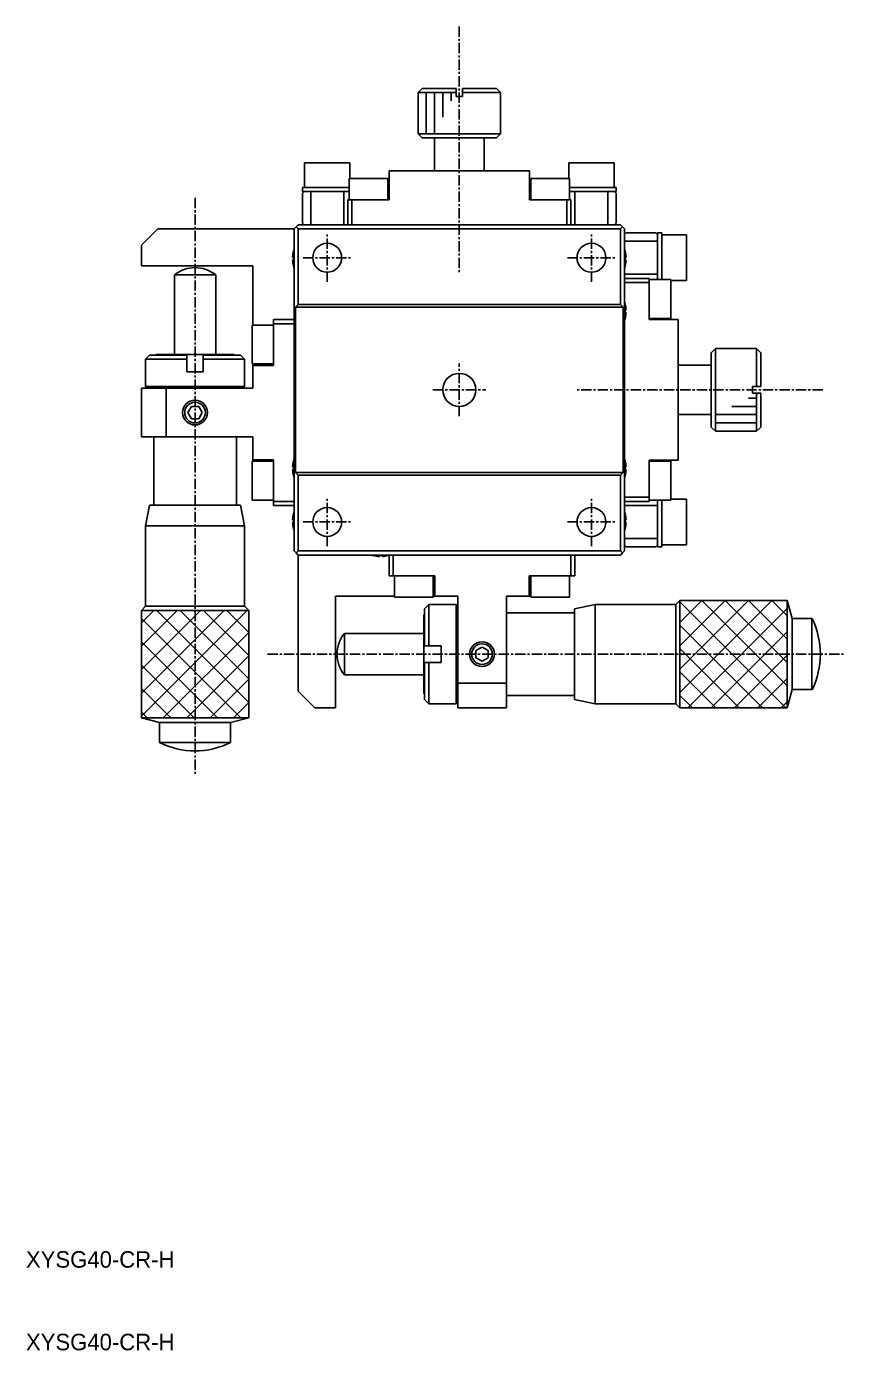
# Model space of a CAD drawing. Extents: x -3 to 342, y 10 to 218.
# Drawn here: x -3.1 to 96.1, y 10 to 170.3 of the extents above; entities that cross this region are included whole.
import ezdxf

# ---------------------------------------------------------------- set-up
doc = ezdxf.new("R2010")
doc.units = 0
doc.linetypes.add('CENTER', pattern=[2, 1.25, -0.25, 0.25, -0.25])
doc.layers.get('0').update_dxf_attribs({"linetype": 'CONTINUOUS'})
doc.layers.add('CENTER', color=1, linetype='CENTER')
doc.styles.get("Standard").update_dxf_attribs({"font": 'FG教科書体NT-M'})

msp = doc.modelspace()

# ---------------------------------------------------------------- linework, layer by layer
at = {"color": 7, "linetype": 'CONTINUOUS'}
for p, q in [((44.81, 162.79), (44.31, 162.29)), ((48.91, 162.29), (44.31, 162.29)), ((44.31, 162.29), (44.31, 157.29)), ((44.81, 162.79), (48.91, 162.79)), ((48.91, 162.79), (48.91, 162.29)), ((48.91, 162.29), (48.91, 161.79)), ((49.71, 162.79), (53.81, 162.79)), ((49.71, 162.29), (49.71, 162.79)), ((54.31, 162.29), (49.71, 162.29)), ((49.71, 161.79), (49.71, 162.29)), ((54.31, 162.29), (53.81, 162.79)), ((54.31, 157.29), (54.31, 162.29)), ((48.91, 161.79), (49.71, 161.79)), ((44.31, 157.29), (49.31, 157.29)), ((44.31, 157.29), (44.81, 156.79)), ((49.31, 157.29), (54.31, 157.29)), ((53.81, 156.79), (54.31, 157.29)), ((46.31, 156.79), (44.81, 156.79)), ((49.31, 156.79), (44.81, 156.79)), ((52.31, 156.79), (46.31, 156.79)), ((46.31, 156.79), (49.31, 156.79)), ((46.31, 156.79), (46.31, 152.79)), ((53.81, 156.79), (49.31, 156.79)), ((49.31, 156.79), (52.31, 156.79)), ((53.81, 156.79), (52.31, 156.79)), ((52.31, 152.79), (52.31, 156.79)), ((33.31, 153.79), (30.56, 153.79)), ((30.56, 153.79), (30.56, 150.79)), ((36.06, 153.79), (33.31, 153.79)), ((36.06, 151.89), (36.06, 153.79)), ((48.06, 152.79), (40.81, 152.79)), ((40.81, 152.79), (40.81, 149.29)), ((50.56, 152.79), (48.06, 152.79)), ((57.81, 152.79), (50.56, 152.79)), ((57.81, 149.29), (57.81, 152.79)), ((65.31, 153.79), (62.56, 153.79)), ((62.56, 153.79), (62.56, 151.89)), ((68.06, 153.79), (65.31, 153.79)), ((68.06, 150.79), (68.06, 153.79)), ((30.31, 150.29), (30.31, 150.79)), ((30.31, 150.79), (32.31, 150.79)), ((35.96, 150.79), (32.31, 150.79)), ((38.31, 151.89), (35.96, 151.89)), ((35.96, 151.89), (35.96, 149.29)), ((40.66, 151.89), (38.31, 151.89)), ((40.66, 149.29), (40.66, 151.89)), ((40.81, 150.79), (40.66, 150.79)), ((57.96, 150.79), (57.81, 150.79)), ((60.31, 151.89), (57.96, 151.89)), ((57.96, 151.89), (57.96, 149.29)), ((62.66, 151.89), (60.31, 151.89)), ((62.66, 149.29), (62.66, 151.89)), ((66.31, 150.79), (62.66, 150.79)), ((66.31, 150.79), (68.31, 150.79)), ((68.31, 150.79), (68.31, 150.29)), ((30.51, 150.29), (30.31, 150.09)), ((30.51, 150.29), (30.31, 150.29)), ((30.31, 146.49), (30.31, 150.09)), ((30.51, 150.29), (31.31, 150.29)), ((31.31, 150.29), (31.31, 146.29)), ((32.31, 150.29), (31.31, 150.29)), ((32.31, 150.29), (31.31, 150.29)), ((35.31, 150.29), (32.31, 150.29)), ((32.31, 150.29), (35.31, 150.29)), ((35.31, 146.29), (35.31, 150.29)), ((35.31, 150.29), (35.96, 150.29)), ((35.81, 146.29), (35.81, 149.29)), ((36.31, 149.29), (35.81, 149.29)), ((36.31, 149.29), (36.31, 146.29)), ((37.49, 149.29), (36.31, 149.29)), ((37.49, 149.29), (38.31, 149.29)), ((38.31, 149.29), (39.14, 149.29)), ((40.81, 149.29), (39.14, 149.29)), ((40.66, 150.29), (40.81, 150.29)), ((57.81, 150.29), (57.96, 150.29)), ((59.49, 149.29), (57.81, 149.29)), ((59.49, 149.29), (60.31, 149.29)), ((60.31, 149.29), (61.14, 149.29)), ((62.31, 149.29), (61.14, 149.29)), ((62.31, 146.29), (62.31, 149.29)), ((62.81, 149.29), (62.31, 149.29)), ((62.66, 150.29), (63.31, 150.29)), ((62.81, 149.29), (62.81, 146.29)), ((63.31, 150.29), (63.31, 146.29)), ((66.31, 150.29), (63.31, 150.29)), ((63.31, 150.29), (66.31, 150.29)), ((67.31, 150.29), (66.31, 150.29)), ((67.31, 150.29), (66.31, 150.29)), ((67.31, 146.29), (67.31, 150.29)), ((67.31, 150.29), (68.11, 150.29)), ((68.31, 150.09), (68.11, 150.29)), ((68.31, 150.29), (68.11, 150.29)), ((68.31, 150.09), (68.31, 146.49)), ((29.31, 145.79), (29.56, 146.04)), ((29.56, 146.04), (29.81, 146.29)), ((29.81, 145.79), (29.56, 146.04)), ((68.81, 146.29), (29.81, 146.29)), ((30.31, 146.49), (30.51, 146.29)), ((68.11, 146.29), (68.31, 146.49)), ((68.81, 146.29), (69.06, 146.04)), ((68.81, 145.79), (69.06, 146.04)), ((69.06, 146.04), (69.31, 145.79)), ((10.81, 143.79), (12.81, 145.79)), ((29.31, 145.79), (12.81, 145.79)), ((29.31, 145.79), (29.31, 134.44)), ((29.81, 136.64), (29.81, 145.79)), ((29.81, 145.79), (68.81, 145.79)), ((68.81, 145.79), (68.81, 136.64)), ((69.31, 106.79), (69.31, 145.79)), ((69.31, 145.09), (69.51, 145.29)), ((69.31, 144.29), (73.31, 144.29)), ((73.11, 145.29), (69.51, 145.29)), ((73.11, 145.29), (73.31, 145.09)), ((73.81, 145.29), (73.31, 145.29)), ((73.31, 145.29), (73.31, 145.09)), ((73.31, 144.29), (73.31, 145.09)), ((73.31, 144.29), (73.31, 143.29)), ((73.31, 144.29), (73.31, 143.29)), ((73.81, 143.29), (73.81, 145.29)), ((73.81, 145.04), (76.81, 145.04)), ((76.81, 145.04), (76.81, 142.29)), ((10.81, 143.79), (10.81, 141.29)), ((29.24, 143.07), (29.24, 143.08)), ((69.39, 143.08), (69.38, 143.07)), ((73.31, 143.29), (73.31, 140.29)), ((73.31, 140.29), (73.31, 143.29)), ((73.81, 143.29), (73.81, 139.64)), ((24.31, 141.29), (10.81, 141.29)), ((24.31, 134.14), (24.31, 141.29)), ((29.24, 142.37), (29.12, 142.37)), ((29.12, 142.01), (29.24, 142.01)), ((29.24, 142.01), (29.24, 142.37)), ((29.24, 141.3), (29.24, 141.3)), ((69.38, 142.37), (69.38, 142.01)), ((69.5, 142.37), (69.38, 142.37)), ((69.38, 142.01), (69.5, 142.01)), ((69.38, 141.3), (69.39, 141.3)), ((76.81, 142.29), (76.81, 139.54)), ((14.81, 140.21), (17.31, 140.21)), ((14.81, 130.59), (14.81, 140.21)), ((17.31, 140.21), (19.81, 140.21)), ((19.81, 140.21), (19.81, 130.59)), ((73.31, 140.29), (69.31, 140.29)), ((72.31, 139.79), (69.31, 139.79)), ((72.31, 139.79), (72.31, 139.29)), ((72.31, 139.64), (74.91, 139.64)), ((73.31, 139.64), (73.31, 140.29)), ((74.91, 139.64), (74.91, 137.29)), ((76.81, 139.54), (74.91, 139.54)), ((69.31, 139.29), (72.31, 139.29)), ((72.31, 139.29), (72.31, 138.11)), ((72.31, 137.29), (72.31, 138.11)), ((29.81, 136.64), (29.46, 136.29)), ((29.46, 116.29), (29.46, 136.29)), ((29.46, 136.29), (69.16, 136.29)), ((68.81, 136.64), (29.81, 136.64)), ((69.16, 136.29), (68.81, 136.64)), ((69.16, 136.29), (69.16, 116.29)), ((69.39, 136.68), (69.38, 136.67)), ((72.31, 136.46), (72.31, 137.29)), ((72.31, 136.46), (72.31, 134.79)), ((74.91, 137.29), (74.91, 134.94)), ((29.31, 134.79), (26.81, 134.79)), ((26.81, 134.79), (26.81, 134.29)), ((69.38, 135.97), (69.38, 135.61)), ((69.5, 135.97), (69.38, 135.97)), ((69.38, 135.61), (69.5, 135.61)), ((69.38, 134.9), (69.39, 134.9)), ((74.91, 134.94), (72.31, 134.94)), ((72.31, 134.79), (75.81, 134.79)), ((73.31, 134.79), (73.31, 134.94)), ((73.81, 134.94), (73.81, 134.79)), ((75.81, 134.79), (75.81, 127.54)), ((24.21, 129.44), (24.21, 134.14)), ((24.21, 134.14), (26.81, 134.14)), ((26.81, 134.29), (29.31, 134.29)), ((26.81, 129.24), (26.81, 134.29)), ((29.31, 134.29), (29.31, 134.44)), ((29.31, 134.29), (29.31, 112.79)), ((11.31, 129.99), (11.81, 130.49)), ((11.31, 129.99), (16.31, 129.99)), ((11.31, 126.69), (11.31, 129.99)), ((16.31, 130.49), (11.81, 130.49)), ((12.56, 130.59), (22.06, 130.59)), ((12.56, 130.49), (12.56, 130.59)), ((16.31, 129.99), (16.31, 130.49)), ((16.31, 128.49), (16.31, 129.99)), ((22.81, 130.49), (18.31, 130.49)), ((18.31, 130.49), (18.31, 129.99)), ((18.31, 129.99), (23.31, 129.99)), ((18.31, 129.99), (18.31, 128.49)), ((22.06, 130.59), (22.06, 130.49)), ((22.81, 130.49), (23.31, 129.99)), ((23.31, 129.99), (23.31, 126.69)), ((79.81, 130.79), (80.31, 131.29)), ((79.81, 130.79), (79.81, 126.29)), ((79.81, 130.79), (79.81, 129.29)), ((80.31, 126.29), (80.31, 131.29)), ((80.31, 131.29), (85.31, 131.29)), ((85.31, 131.29), (85.31, 126.69)), ((85.31, 131.29), (85.81, 130.79)), ((85.81, 126.69), (85.81, 130.79)), ((18.31, 128.49), (16.31, 128.49)), ((26.81, 129.44), (24.21, 129.44)), ((24.31, 129.27), (24.31, 129.44)), ((26.81, 129.27), (24.31, 129.27)), ((24.31, 129.27), (24.31, 129.24)), ((24.31, 129.24), (26.81, 129.24)), ((24.31, 129.24), (24.31, 126.49)), ((75.81, 129.29), (79.81, 129.29)), ((79.81, 129.29), (79.81, 123.29)), ((79.81, 126.29), (79.81, 129.29)), ((23.31, 126.69), (11.31, 126.69)), ((11.51, 126.49), (11.31, 126.69)), ((23.31, 126.69), (23.11, 126.49)), ((75.81, 127.54), (75.81, 125.04)), ((84.81, 125.89), (84.81, 126.69)), ((84.81, 126.69), (85.31, 126.69)), ((85.31, 126.69), (85.81, 126.69)), ((10.81, 126.49), (10.81, 120.59)), ((13.81, 126.49), (10.81, 126.49)), ((13.81, 126.49), (24.31, 126.49)), ((13.81, 120.59), (13.81, 126.49)), ((79.81, 126.29), (79.81, 121.79)), ((79.81, 123.29), (79.81, 126.29)), ((80.31, 121.29), (80.31, 126.29)), ((85.31, 125.89), (84.81, 125.89)), ((85.31, 125.89), (85.31, 121.29)), ((85.81, 125.89), (85.31, 125.89)), ((85.81, 121.79), (85.81, 125.89)), ((16.88, 124.29), (16.45, 123.54)), ((16.45, 123.54), (16.88, 122.79)), ((17.75, 124.29), (16.88, 124.29)), ((18.18, 123.54), (17.75, 124.29)), ((17.75, 122.79), (18.18, 123.54)), ((75.81, 125.04), (75.81, 117.79)), ((16.88, 122.79), (17.75, 122.79)), ((79.81, 123.29), (75.81, 123.29)), ((79.81, 123.29), (79.81, 121.79)), ((10.81, 120.59), (13.81, 120.59)), ((12.31, 112.34), (12.31, 120.59)), ((13.81, 120.59), (24.31, 120.59)), ((22.31, 120.59), (22.31, 112.34)), ((24.31, 120.59), (24.31, 117.83)), ((80.31, 121.29), (79.81, 121.79)), ((85.31, 121.29), (80.31, 121.29)), ((85.81, 121.79), (85.31, 121.29)), ((24.21, 112.94), (24.21, 117.64)), ((24.21, 117.64), (26.81, 117.64)), ((26.81, 117.83), (24.31, 117.83)), ((24.31, 117.83), (24.31, 117.81)), ((24.31, 117.81), (26.81, 117.81)), ((24.31, 117.81), (24.31, 117.64)), ((26.81, 117.83), (26.81, 112.79)), ((29.24, 117.67), (29.24, 117.68)), ((69.39, 117.68), (69.38, 117.67)), ((72.31, 117.79), (72.31, 116.11)), ((75.81, 117.79), (72.31, 117.79)), ((72.31, 117.64), (74.91, 117.64)), ((73.31, 117.64), (73.31, 117.79)), ((73.81, 117.79), (73.81, 117.64)), ((74.91, 117.64), (74.91, 115.29)), ((29.24, 116.97), (29.12, 116.97)), ((29.12, 116.61), (29.24, 116.61)), ((29.24, 116.61), (29.24, 116.97)), ((29.24, 115.9), (29.24, 115.9)), ((29.46, 116.29), (29.81, 115.94)), ((69.16, 116.29), (29.46, 116.29)), ((29.81, 115.94), (68.81, 115.94)), ((29.81, 106.79), (29.81, 115.94)), ((68.81, 115.94), (69.16, 116.29)), ((68.81, 115.94), (68.81, 106.79)), ((69.38, 116.97), (69.38, 116.61)), ((69.5, 116.97), (69.38, 116.97)), ((69.38, 116.61), (69.5, 116.61)), ((69.38, 115.9), (69.39, 115.9)), ((72.31, 115.29), (72.31, 116.11)), ((72.31, 114.46), (72.31, 115.29)), ((72.31, 114.46), (72.31, 113.29)), ((74.91, 115.29), (74.91, 112.94)), ((11.31, 109.84), (11.81, 112.34)), ((11.81, 112.34), (17.31, 112.34)), ((17.31, 112.34), (22.81, 112.34)), ((22.81, 112.34), (23.31, 109.84)), ((26.81, 112.94), (24.21, 112.94)), ((29.31, 112.79), (26.81, 112.79)), ((26.81, 112.79), (26.81, 112.29)), ((26.81, 112.29), (29.31, 112.29)), ((29.31, 112.64), (29.31, 112.79)), ((29.31, 112.64), (29.31, 106.79)), ((72.31, 113.29), (69.31, 113.29)), ((69.31, 112.79), (72.31, 112.79)), ((69.31, 112.29), (73.31, 112.29)), ((72.31, 113.29), (72.31, 112.79)), ((74.91, 112.94), (72.31, 112.94)), ((73.31, 112.29), (73.31, 112.94)), ((73.31, 112.29), (73.31, 109.29)), ((73.31, 109.29), (73.31, 112.29)), ((73.81, 112.94), (73.81, 109.29)), ((74.91, 113.04), (76.81, 113.04)), ((76.81, 113.04), (76.81, 110.29)), ((29.24, 111.27), (29.24, 111.28)), ((69.39, 111.28), (69.38, 111.27)), ((11.31, 109.84), (17.31, 109.84)), ((11.31, 100.09), (11.31, 109.84)), ((17.31, 109.84), (23.31, 109.84)), ((23.31, 109.84), (23.31, 100.09)), ((29.24, 110.57), (29.12, 110.57)), ((29.12, 110.21), (29.24, 110.21)), ((29.24, 110.21), (29.24, 110.57)), ((29.24, 109.5), (29.24, 109.5)), ((67.05, 110.09), (67.05, 110.49)), ((69.38, 110.57), (69.38, 110.21)), ((69.5, 110.57), (69.38, 110.57)), ((69.38, 110.21), (69.5, 110.21)), ((69.38, 109.5), (69.39, 109.5)), ((73.31, 109.29), (73.31, 108.29)), ((73.31, 109.29), (73.31, 108.29)), ((73.81, 107.29), (73.81, 109.29)), ((76.81, 110.29), (76.81, 107.54)), ((65.11, 108.55), (65.51, 108.55)), ((73.31, 108.29), (69.31, 108.29)), ((69.51, 107.29), (69.31, 107.49)), ((73.31, 107.49), (73.11, 107.29)), ((73.31, 107.49), (73.31, 108.29)), ((73.31, 107.49), (73.31, 107.29)), ((76.81, 107.54), (73.81, 107.54)), ((29.56, 106.54), (29.31, 106.79)), ((29.56, 106.54), (29.81, 106.79)), ((29.81, 106.29), (29.56, 106.54)), ((68.81, 106.79), (29.81, 106.79)), ((29.81, 106.29), (68.81, 106.29)), ((29.81, 106.29), (29.81, 89.79)), ((29.81, 106.29), (41.16, 106.29)), ((38.93, 106.22), (38.92, 106.21)), ((39.63, 106.22), (39.63, 106.1)), ((39.99, 106.22), (39.63, 106.22)), ((39.99, 106.1), (39.99, 106.22)), ((40.7, 106.21), (40.7, 106.22)), ((40.81, 106.29), (40.81, 103.79)), ((41.31, 106.29), (41.16, 106.29)), ((41.31, 103.79), (41.31, 106.29)), ((41.31, 106.29), (63.31, 106.29)), ((62.81, 106.29), (62.81, 103.79)), ((62.96, 106.29), (62.81, 106.29)), ((63.31, 103.79), (63.31, 106.29)), ((69.06, 106.54), (68.81, 106.79)), ((69.06, 106.54), (68.81, 106.29)), ((69.31, 106.79), (69.06, 106.54)), ((69.51, 107.29), (73.11, 107.29)), ((73.31, 107.29), (73.81, 107.29)), ((40.81, 103.79), (41.31, 103.79)), ((46.36, 103.79), (41.31, 103.79)), ((41.46, 101.19), (41.46, 103.79)), ((46.16, 103.79), (46.16, 101.19)), ((46.33, 103.79), (46.33, 101.29)), ((46.36, 101.29), (46.36, 103.79)), ((57.77, 103.79), (57.77, 101.29)), ((57.77, 103.79), (62.81, 103.79)), ((57.8, 101.29), (57.8, 103.79)), ((57.96, 101.19), (57.96, 103.79)), ((62.66, 103.79), (62.66, 101.19)), ((62.81, 103.79), (63.31, 103.79)), ((34.31, 101.29), (34.31, 87.79)), ((41.46, 101.29), (34.31, 101.29)), ((46.16, 101.19), (41.46, 101.19)), ((46.33, 101.29), (46.16, 101.29)), ((46.33, 101.29), (46.36, 101.29)), ((46.36, 101.29), (49.11, 101.29)), ((49.11, 90.79), (49.11, 101.29)), ((55.01, 90.79), (55.01, 101.29)), ((55.01, 101.29), (57.77, 101.29)), ((57.77, 101.29), (57.8, 101.29)), ((57.8, 101.29), (57.96, 101.29)), ((62.66, 101.19), (57.96, 101.19)), ((10.81, 99.59), (11.31, 100.09)), ((10.81, 99.59), (17.31, 99.59)), ((10.81, 86.59), (10.81, 99.59)), ((10.81, 99.59), (23.81, 99.59)), ((10.81, 86.59), (10.81, 99.59)), ((11.31, 100.09), (17.31, 100.09)), ((17.31, 100.09), (23.31, 100.09)), ((17.31, 99.59), (23.81, 99.59)), ((23.31, 100.09), (23.81, 99.59)), ((23.81, 99.59), (23.81, 86.59)), ((23.81, 99.59), (23.81, 86.59)), ((45.11, 99.79), (45.61, 100.29)), ((45.11, 99.79), (45.11, 95.29)), ((45.61, 95.29), (45.61, 100.29)), ((45.61, 100.29), (48.91, 100.29)), ((48.91, 100.29), (48.91, 88.29)), ((48.91, 100.29), (49.11, 100.09)), ((63.26, 99.79), (65.76, 100.29)), ((63.26, 94.29), (63.26, 99.79)), ((65.76, 94.29), (65.76, 100.29)), ((65.76, 100.29), (75.51, 100.29)), ((75.51, 100.29), (76.01, 100.79)), ((75.51, 94.29), (75.51, 100.29)), ((76.01, 94.29), (76.01, 100.79)), ((76.01, 100.79), (89.01, 100.79)), ((76.01, 87.79), (76.01, 100.79)), ((76.01, 100.79), (89.01, 100.79)), ((89.01, 94.29), (89.01, 100.79)), ((89.01, 100.79), (89.6, 98.59)), ((89.01, 100.79), (89.01, 87.79)), ((45.01, 89.54), (45.01, 99.04)), ((45.01, 99.04), (45.11, 99.04)), ((55.01, 99.29), (63.26, 99.29)), ((89.6, 94.29), (89.6, 98.59)), ((89.6, 98.59), (92.01, 98.59)), ((92.01, 94.29), (92.01, 98.59)), ((35.39, 94.29), (35.39, 96.79)), ((35.39, 96.79), (45.01, 96.79)), ((45.11, 95.29), (45.61, 95.29)), ((45.61, 95.29), (47.11, 95.29)), ((47.11, 95.29), (47.11, 93.29)), ((52.06, 95.15), (51.31, 94.72)), ((51.31, 94.72), (51.31, 93.85)), ((52.81, 94.72), (52.06, 95.15)), ((52.81, 93.85), (52.81, 94.72)), ((35.39, 91.79), (35.39, 94.29)), ((45.61, 93.29), (45.11, 93.29)), ((45.11, 93.29), (45.11, 88.79)), ((45.61, 88.29), (45.61, 93.29)), ((47.11, 93.29), (45.61, 93.29)), ((51.31, 93.85), (52.06, 93.42)), ((52.06, 93.42), (52.81, 93.85)), ((63.26, 88.79), (63.26, 94.29)), ((65.76, 88.29), (65.76, 94.29)), ((75.51, 88.29), (75.51, 94.29)), ((76.01, 87.79), (76.01, 94.29)), ((89.01, 87.79), (89.01, 94.29)), ((89.6, 89.99), (89.6, 94.29)), ((92.01, 89.99), (92.01, 94.29)), ((45.01, 91.79), (35.39, 91.79)), ((31.81, 87.79), (29.81, 89.79)), ((55.01, 90.79), (49.11, 90.79)), ((49.11, 90.79), (49.11, 87.79)), ((55.01, 87.79), (55.01, 90.79)), ((89.6, 89.99), (89.01, 87.79)), ((92.01, 89.99), (89.6, 89.99)), ((45.11, 89.54), (45.01, 89.54)), ((45.61, 88.29), (45.11, 88.79)), ((48.91, 88.29), (45.61, 88.29)), ((49.11, 88.49), (48.91, 88.29)), ((63.26, 89.29), (55.01, 89.29)), ((65.76, 88.29), (63.26, 88.79)), ((75.51, 88.29), (65.76, 88.29)), ((76.01, 87.79), (75.51, 88.29)), ((10.81, 86.59), (17.31, 86.59)), ((13.01, 86), (10.81, 86.59)), ((23.81, 86.59), (10.81, 86.59)), ((17.31, 86.59), (23.81, 86.59)), ((23.81, 86.59), (21.61, 86)), ((31.81, 87.79), (34.31, 87.79)), ((49.11, 87.79), (55.01, 87.79)), ((89.01, 87.79), (76.01, 87.79)), ((89.01, 87.79), (76.01, 87.79)), ((13.01, 86), (17.31, 86)), ((13.01, 83.59), (13.01, 86)), ((17.31, 86), (21.61, 86)), ((21.61, 86), (21.61, 83.59)), ((13.01, 83.59), (17.31, 83.59)), ((17.31, 83.59), (21.61, 83.59))]:
    msp.add_line(p, q, dxfattribs=at)
at = {"color": 3, "linetype": 'CONTINUOUS'}
for p, q in [((45.31, 162.29), (45.31, 157.29)), ((46.31, 162.29), (46.31, 157.29)), ((47.31, 162.29), (47.31, 159.29)), ((48.31, 162.29), (48.31, 161.29)), ((85.31, 125.29), (84.31, 125.29)), ((85.31, 124.29), (82.31, 124.29)), ((85.31, 123.29), (80.31, 123.29)), ((85.31, 122.29), (80.31, 122.29)), ((12.33, 99.59), (10.81, 98.07)), ((15.16, 99.59), (10.81, 95.24)), ((17.99, 99.59), (10.81, 92.41)), ((20.82, 99.59), (10.81, 89.58)), ((23.64, 99.59), (10.81, 86.76)), ((23.81, 88.45), (12.68, 99.59)), ((23.81, 91.28), (15.5, 99.59)), ((23.81, 94.11), (18.33, 99.59)), ((23.81, 96.93), (21.16, 99.59)), ((78.67, 100.79), (76.01, 98.13)), ((81.49, 100.79), (76.01, 95.31)), ((84.32, 100.79), (76.01, 92.48)), ((87.15, 100.79), (76.01, 89.65)), ((76.01, 100.62), (88.84, 87.79)), ((89.01, 99.82), (76.98, 87.79)), ((78.67, 100.79), (89.01, 90.45)), ((81.5, 100.79), (89.01, 93.28)), ((84.33, 100.79), (89.01, 96.1)), ((87.16, 100.79), (89.01, 98.93)), ((22.85, 86.59), (10.81, 98.62)), ((23.81, 96.93), (13.47, 86.59)), ((76.01, 97.79), (86.02, 87.79)), ((89.01, 96.99), (79.81, 87.79)), ((20.02, 86.59), (10.81, 95.79)), ((76.01, 94.96), (83.19, 87.79)), ((23.81, 94.1), (16.3, 86.59)), ((89.01, 94.16), (82.64, 87.79)), ((17.19, 86.59), (10.81, 92.96)), ((76.01, 92.13), (80.36, 87.79)), ((14.36, 86.59), (10.81, 90.14)), ((23.81, 91.27), (19.13, 86.59)), ((89.01, 91.34), (85.47, 87.79)), ((23.81, 88.44), (21.96, 86.59)), ((76.01, 89.3), (77.53, 87.79)), ((89.01, 88.51), (88.29, 87.79)), ((11.53, 86.59), (10.81, 87.31))]:
    msp.add_line(p, q, dxfattribs=at)
at = {"color": 7, "linetype": 'CONTINUOUS'}
for centre, radius in [((33.31, 142.29), 1.75), ((65.31, 142.29), 1.75), ((49.31, 126.29), 2), ((17.31, 123.54), 1.25), ((33.31, 110.29), 1.75), ((65.31, 110.29), 1.75), ((52.06, 94.29), 1.25)]:
    msp.add_circle(centre, radius, dxfattribs=at)
at = {"color": 3, "linetype": 'CONTINUOUS'}
for centre in [(17.31, 123.54), (52.06, 94.29)]:
    msp.add_circle(centre, 1.5, dxfattribs=at)
at = {"color": 7, "linetype": 'CONTINUOUS'}
for centre, radius, start, end in [((32.31, 142.19), 3.19, 163.8933, 176.7703), ((32.31, 142.19), 3.2, 159.6359, 163.8775), ((66.31, 142.19), 3.2, 16.1225, 20.3641), ((66.31, 142.19), 3.19, 3.2297, 16.1067), ((17.31, 137.09), 4, 51.3178, 128.6822), ((32.31, 142.19), 3.19, 183.2297, 196.1067), ((32.31, 142.19), 3.2, 196.1225, 200.3641), ((66.31, 142.19), 3.2, 339.6359, 343.8775), ((66.31, 142.19), 3.19, 343.8933, 356.7703), ((66.31, 135.79), 3.2, 16.1225, 20.3641), ((66.31, 135.79), 3.19, 3.2297, 16.1067), ((66.31, 135.79), 3.2, 339.6359, 343.8775), ((66.31, 135.79), 3.19, 343.8933, 356.7703), ((32.31, 116.79), 3.19, 163.8933, 176.7703), ((32.31, 116.79), 3.2, 159.6359, 163.8775), ((66.31, 116.79), 3.2, 16.1225, 20.3641), ((66.31, 116.79), 3.19, 3.2297, 16.1067), ((32.31, 116.79), 3.19, 183.2297, 196.1067), ((32.31, 116.79), 3.2, 196.1225, 200.3641), ((66.31, 116.79), 3.2, 339.6359, 343.8775), ((66.31, 116.79), 3.19, 343.8933, 356.7703), ((32.31, 110.39), 3.19, 163.8933, 176.7703), ((32.31, 110.39), 3.2, 159.6359, 163.8775), ((66.31, 110.39), 3.2, 16.1225, 20.3641), ((66.31, 110.39), 3.19, 3.2297, 16.1067), ((32.31, 110.39), 3.19, 183.2297, 196.1067), ((32.31, 110.39), 3.2, 196.1225, 200.3641), ((66.31, 110.39), 3.2, 339.6359, 343.8775), ((66.31, 110.39), 3.19, 343.8933, 356.7703), ((39.81, 109.29), 3.2, 249.6359, 253.8775), ((39.81, 109.29), 3.19, 253.8933, 266.7703), ((39.81, 109.29), 3.19, 273.2297, 286.1067), ((39.81, 109.29), 3.2, 286.1225, 290.3641), ((83.27, 94.29), 9.75, 333.8162, 26.1838), ((38.51, 94.29), 4, 141.3178, 218.6822), ((17.31, 92.33), 9.75, 243.8162, 296.1838)]:
    msp.add_arc(centre, radius, start, end, dxfattribs=at)
at = {"layer": 'CENTER', "color": 1, "linetype": 'CENTER'}
for p, q in [((49.31, 170.29), (49.31, 140.29)), ((17.31, 149.53), (17.31, 79.53)), ((33.31, 139.36), (33.31, 145.21)), ((65.31, 139.36), (65.31, 145.21)), ((30.39, 142.29), (36.24, 142.29)), ((62.39, 142.29), (68.24, 142.29)), ((49.31, 123.09), (49.31, 129.49)), ((46.11, 126.29), (52.51, 126.29)), ((93.31, 126.29), (63.31, 126.29)), ((33.31, 107.36), (33.31, 113.21)), ((65.31, 107.36), (65.31, 113.21)), ((30.39, 110.29), (36.24, 110.29)), ((62.39, 110.29), (68.24, 110.29)), ((26.07, 94.29), (96.07, 94.29))]:
    msp.add_line(p, q, dxfattribs=at)

# ---------------------------------------------------------------- texts
at = {"color": 7, "linetype": 'CONTINUOUS'}
for p in [(-3.16, 20), (-3.16, 10)]:
    msp.add_text('XYSG40-CR-H', height=2, dxfattribs=at).set_placement(p)

doc.saveas('drawing.dxf')
